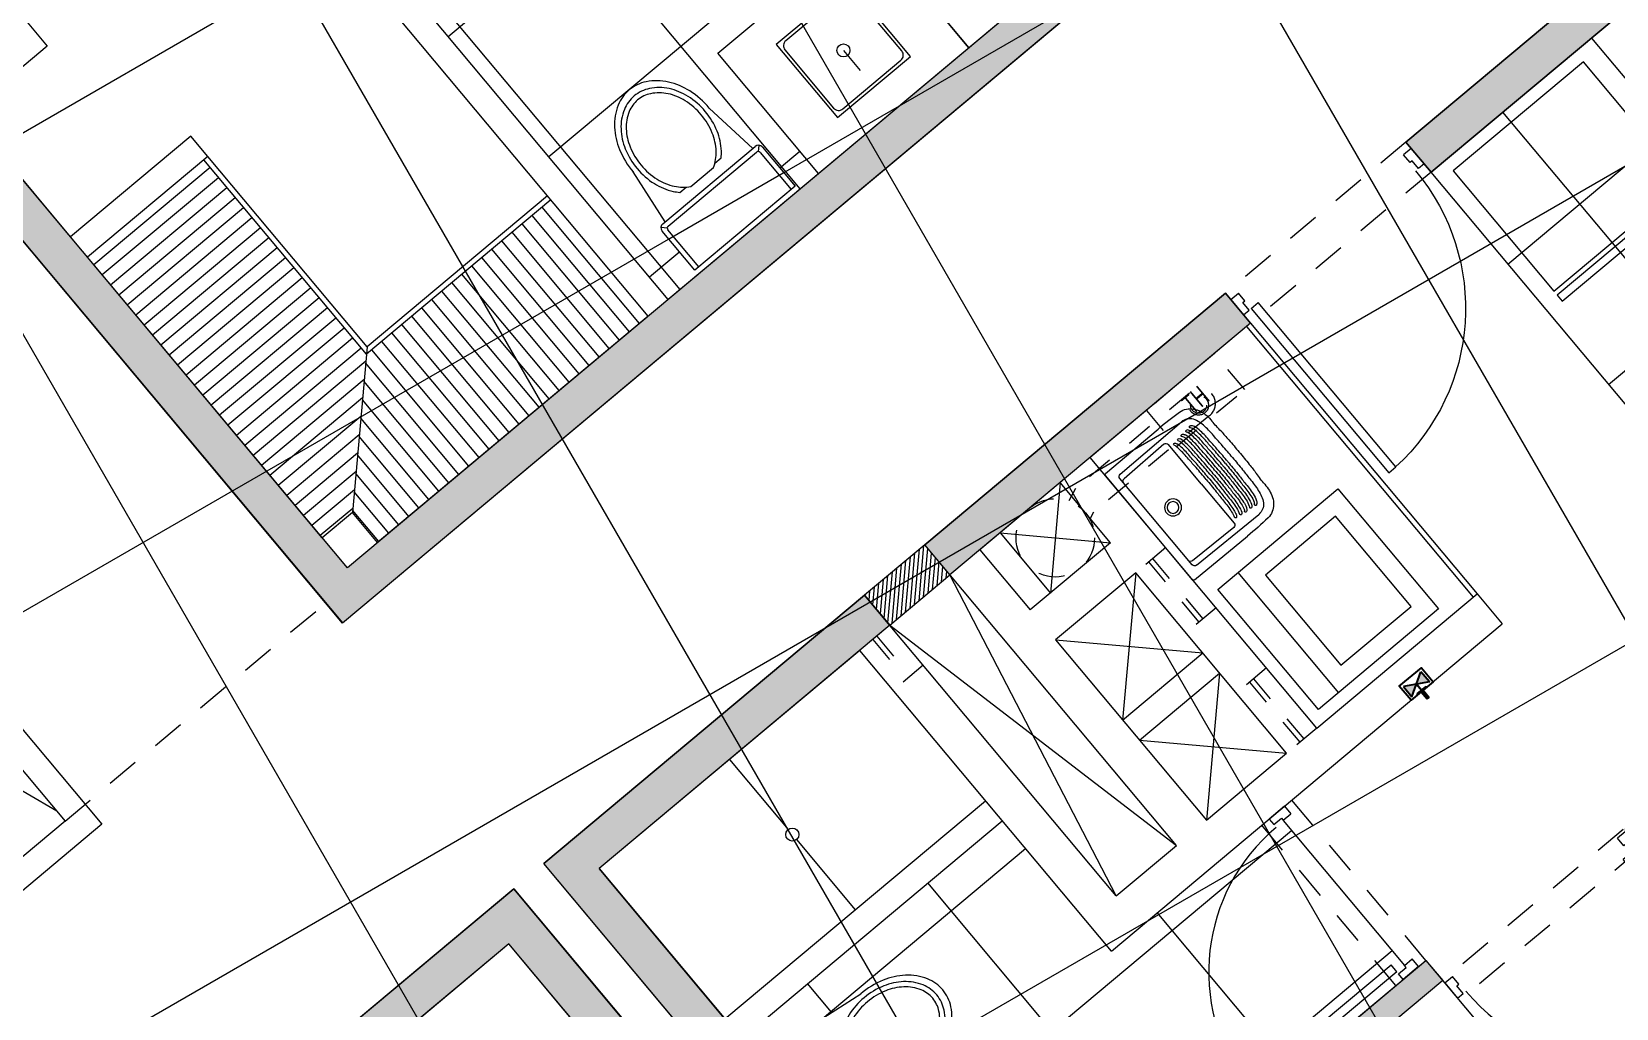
# Model space of a CAD drawing. Header units: inches. Extents: x 0 to 766, y -245 to 236.
# Drawn here: x 231.56 to 237.63, y 34.5 to 38.24 of the extents above; entities that cross this region are included whole.
import ezdxf
from ezdxf.enums import TextEntityAlignment as Align

# ---------------------------------------------------------------- set-up
doc = ezdxf.new("R2010")
doc.units = ezdxf.units.IN
doc.header["$MEASUREMENT"] = 0
doc.set_wipeout_variables(frame=1)
for name, pattern in [('CONTINUA', [0]), ('DASHED2', [0.375, 0.25, -0.125]), ('HIDDEN2', [0.1875, 0.125, -0.0625])]:
    doc.linetypes.add(name, pattern=pattern)
for name, color, linetype, lineweight in [('A-PLACAS', 251, 'Continuous', 9), ('CLOSET', 251, 'Continuous', 9), ('COC-LAV', 251, 'Continuous', 9), ('DLP_ETAPAS', 251, 'Continuous', 9), ('DLP_HATCH', 251, 'Continuous', 9), ('Gas', 251, 'G_Larga', 9), ('HATCH', 251, 'Continuous', 9), ('MOBILIARIO', 251, 'Continuous', 9), ('MURO', 251, 'Continuous', 9), ('MURO-BAJO', 251, 'Continuous', 9), ('MUROS', 251, 'Continuous', 9), ('PROYECCION', 251, 'DASHED2', 9), ('PROYECCIONES', 251, 'HIDDEN2', 9), ('PUERTAS', 251, 'Continuous', 9), ('SANITARIOS', 251, 'Continuous', 9), ('TEXTO-INDICACIONES', 251, 'Continuous', 9)]:
    doc.layers.add(name, color=color, linetype=linetype, lineweight=lineweight)
doc.styles.add('AREAS', font='ARIALN.TTF', dxfattribs={"width": 0.8})
doc.styles.get("Standard").update_dxf_attribs({"font": 'arial.ttf'})
doc.linetypes.add('G_Larga', pattern='A,2,-0.01,["G",Standard,S=0.1,R=0,X=0,Y=-0.05],-0.1', length=2.11)

# ---------------------------------------------------------------- blocks, each defined once
blk = doc.blocks.new('CAMA 2PLAZAS C_VELADOR')
at = {"layer": 'MOBILIARIO'}
for p, q in [((-1.8499, 0), (-0.3999, 0)), ((-1.8499, -0.06), (-1.8499, 0)), ((-0.3999, 0), (-0.3999, -0.06))]:
    blk.add_line(p, q, dxfattribs=at)
at = {"layer": 'MOBILIARIO', "linetype": 'Continuous'}
for p, q in [((-1.8499, -0.06), (-0.3999, -0.06)), ((-1.8499, -1.9), (-1.8499, -0.06)), ((-0.3999, -0.06), (-0.3999, -1.9)), ((-1.6633, -0.3958), (-1.6633, -0.1184)), ((-1.6327, -0.0878), (-1.2086, -0.0878)), ((-1.1779, -0.1184), (-1.1779, -0.3958)), ((-1.0719, -0.3958), (-1.0719, -0.1184)), ((-1.0413, -0.0878), (-0.6172, -0.0878)), ((-0.5866, -0.1184), (-0.5866, -0.4118)), ((-1.8499, -0.396), (-0.7546, -0.396)), ((-0.3999, -0.7507), (-0.7546, -0.396)), ((-0.7546, -0.396), (-0.7546, -0.7507)), ((-0.7546, -0.452), (-1.8499, -0.452)), ((-0.6172, -0.4424), (-0.7082, -0.4424)), ((-0.7546, -0.7507), (-0.3999, -0.7507)), ((-0.3999, -1.9), (-1.8499, -1.9))]:
    blk.add_line(p, q, dxfattribs=at)
at = {"layer": 'MOBILIARIO'}
for points in [[(-2.2499, -0.4), (-1.8499, -0.4), (-1.8499, 0), (-2.2499, 0)], [(-0.4, -0.4), (0, -0.4), (0, 0), (-0.4, 0)]]:
    blk.add_lwpolyline(points, close=True, dxfattribs=at)
for centre in [(-2.0499, -0.2), (-0.2, -0.2)]:
    blk.add_circle(centre, 0.1344, dxfattribs=at)
at = {"layer": 'MOBILIARIO', "linetype": 'Continuous'}
for centre, start, end in [((-1.6327, -0.1184), 90, 180), ((-1.2086, -0.1184), 0, 90), ((-1.0413, -0.1184), 90, 180), ((-0.6172, -0.1184), 0, 90), ((-0.6172, -0.4118), 270, 0)]:
    blk.add_arc(centre, 0.0306, start, end, dxfattribs=at)
blk = doc.blocks.new('BOWL-ITALGRIF_VARADERO')
blk.add_lwpolyline([(0.1825, 0.1825), (-0.1825, 0.1825), (-0.1825, -0.1825), (0.1825, -0.1825)], close=True)
blk.add_lwpolyline([(0.145, 0.17), (-0.145, 0.17, 0.414214), (-0.17, 0.145), (-0.17, -0.145, 0.414214), (-0.145, -0.17), (0.145, -0.17, 0.414214), (0.17, -0.145), (0.17, 0.145, 0.414214)], format="xyb", close=True)
blk.add_circle((0, 0), 0.025)
at = {"layer": 'PROYECCIONES', "color": 251, "ltscale": 0.1}
blk.add_line((0, 0), (0, -0.1825), dxfattribs=at)
blk = doc.blocks.new('SIFON JET_PLANTA')
blk.add_wipeout([(0, -0.25), (-0.195, -0.25), (-0.1995, -0.2495), (-0.2029, -0.2484), (-0.2029, -0.2484), (-0.2067, -0.2462), (-0.2067, -0.2462), (-0.209, -0.244), (-0.209, -0.244), (-0.2091, -0.2441), (-0.2108, -0.2423), (-0.2108, -0.2423), (-0.2108, -0.2423), (-0.2126, -0.2395), (-0.2126, -0.2395), (-0.2138, -0.2369), (-0.2138, -0.2369), (-0.2147, -0.2335), (-0.215, -0.23), (-0.215, -0.227), (-0.215, -0.2181), (-0.44, -0.19), (-0.4428, -0.19), (-0.4467, -0.1899), (-0.449, -0.1899), (-0.4518, -0.1898), (-0.455, -0.1897), (-0.4568, -0.1896), (-0.4592, -0.1894), (-0.4619, -0.1893), (-0.4639, -0.1891), (-0.4651, -0.189), (-0.4651, -0.189), (-0.4695, -0.1887), (-0.4735, -0.1883), (-0.4761, -0.188), (-0.4785, -0.1877), (-0.4812, -0.1874), (-0.4824, -0.1872), (-0.4862, -0.1867), (-0.4884, -0.1864), (-0.4916, -0.1859), (-0.4936, -0.1856), (-0.495, -0.1854), (-0.4974, -0.1849), (-0.4974, -0.1849), (-0.5022, -0.184), (-0.5066, -0.1832), (-0.5094, -0.1826), (-0.5118, -0.1821), (-0.5151, -0.1813), (-0.5177, -0.1807), (-0.5217, -0.1796), (-0.5238, -0.1791), (-0.5267, -0.1783), (-0.5267, -0.1783), (-0.5296, -0.1775), (-0.5321, -0.1768), (-0.5352, -0.1759), (-0.5385, -0.1749), (-0.5385, -0.1749), (-0.5412, -0.174), (-0.5428, -0.1735), (-0.5449, -0.1728), (-0.5465, -0.1722), (-0.5491, -0.1713), (-0.551, -0.1706), (-0.5543, -0.1693), (-0.5568, -0.1683), (-0.5598, -0.1671), (-0.5614, -0.1664), (-0.5644, -0.1652), (-0.5659, -0.1645), (-0.5675, -0.1637), (-0.5702, -0.1625), (-0.5738, -0.1608), (-0.5759, -0.1598), (-0.5781, -0.1587), (-0.5833, -0.1559), (-0.5871, -0.1538), (-0.5896, -0.1524), (-0.5918, -0.1511), (-0.5936, -0.15), (-0.595, -0.1492), (-0.5964, -0.1483), (-0.5987, -0.1469), (-0.6004, -0.1458), (-0.602, -0.1448), (-0.6039, -0.1435), (-0.6058, -0.1422), (-0.607, -0.1415), (-0.6086, -0.1403), (-0.612, -0.1379), (-0.6142, -0.1363), (-0.6153, -0.1355), (-0.6168, -0.1344), (-0.6179, -0.1335), (-0.6193, -0.1324), (-0.6204, -0.1315), (-0.6215, -0.1307), (-0.6223, -0.13), (-0.6235, -0.1291), (-0.6245, -0.1281), (-0.6245, -0.1281), (-0.6262, -0.1268), (-0.6276, -0.1255), (-0.6288, -0.1244), (-0.6305, -0.123), (-0.6318, -0.1217), (-0.6318, -0.1217), (-0.6335, -0.1201), (-0.6347, -0.119), (-0.6347, -0.119), (-0.6379, -0.1158), (-0.64, -0.1137), (-0.6458, -0.1074), (-0.6494, -0.1032), (-0.6554, -0.0958), (-0.6599, -0.0897), (-0.6623, -0.0862), (-0.6646, -0.0826), (-0.6679, -0.0774), (-0.6706, -0.0727), (-0.6722, -0.0699), (-0.6751, -0.0642), (-0.677, -0.0602), (-0.6779, -0.0581), (-0.6792, -0.0551), (-0.6803, -0.0522), (-0.6814, -0.0492), (-0.6827, -0.0457), (-0.6838, -0.0419), (-0.6855, -0.0361), (-0.6864, -0.0321), (-0.687, -0.0296), (-0.6876, -0.0264), (-0.6881, -0.0232), (-0.6891, -0.0164), (-0.6896, -0.0111), (-0.6899, -0.0065), (-0.69, 0), (-0.6899, 0.0044), (-0.6897, 0.0096), (-0.6893, 0.014), (-0.6887, 0.0194), (-0.6881, 0.0236), (-0.6881, 0.0236), (-0.6872, 0.0284), (-0.6867, 0.031), (-0.6855, 0.0361), (-0.6855, 0.0361), (-0.6838, 0.0421), (-0.6838, 0.0421), (-0.6819, 0.048), (-0.6804, 0.0521), (-0.6793, 0.0547), (-0.6779, 0.0582), (-0.6745, 0.0655), (-0.6745, 0.0655), (-0.6722, 0.0699), (-0.6705, 0.0728), (-0.669, 0.0755), (-0.6672, 0.0785), (-0.665, 0.082), (-0.6634, 0.0845), (-0.6611, 0.088), (-0.657, 0.0936), (-0.657, 0.0936), (-0.6534, 0.0984), (-0.6534, 0.0984), (-0.6503, 0.1023), (-0.6453, 0.108), (-0.6386, 0.1152), (-0.6326, 0.121), (-0.6299, 0.1235), (-0.6251, 0.1276), (-0.6206, 0.1314), (-0.6168, 0.1344), (-0.6106, 0.1389), (-0.6061, 0.142), (-0.6, 0.1461), (-0.5963, 0.1484), (-0.5908, 0.1517), (-0.5862, 0.1543), (-0.5794, 0.158), (-0.5693, 0.1629), (-0.5517, 0.1703), (-0.5465, 0.1722), (-0.5385, 0.1749), (-0.5346, 0.176), (-0.5265, 0.1784), (-0.5216, 0.1797), (-0.5148, 0.1813), (-0.5079, 0.1829), (-0.5016, 0.1842), (-0.4865, 0.1867), (-0.4763, 0.188), (-0.4726, 0.1884), (-0.4636, 0.1892), (-0.4549, 0.1897), (-0.449, 0.1899), (-0.44, 0.19), (-0.4322, 0.191), (-0.215, 0.2181), (-0.215, 0.2234), (-0.215, 0.2278), (-0.2149, 0.2323), (-0.2142, 0.2356), (-0.2129, 0.239), (-0.211, 0.2419), (-0.2091, 0.2441), (-0.2077, 0.2455), (-0.2055, 0.247), (-0.2007, 0.2492), (-0.195, 0.25), (-0.195, 0.25), (-0.1605, 0.25), (-0.0975, 0.25), (-0.0323, 0.25), (0, 0.25)])
for p, q in [((-0.2091, 0.2441), (-0.1921, 0.2271)), ((-0.195, 0.25), (0, 0.25)), ((0, 0.25), (0, -0.25)), ((-0.215, 0.2181), (-0.44, 0.19)), ((-0.215, -0.23), (-0.215, 0.23)), ((-0.195, -0.22), (-0.195, 0.22)), ((-0.185, 0.23), (0, 0.23)), ((-0.265, 0.0718), (-0.265, 0.1028)), ((-0.255, -0.0562), (-0.255, 0.0562)), ((-0.265, -0.1028), (-0.265, -0.0718)), ((-0.215, -0.2181), (-0.44, -0.19)), ((-0.2091, -0.2441), (-0.1921, -0.2271)), ((0, -0.23), (-0.185, -0.23)), ((0, -0.25), (-0.195, -0.25))]:
    blk.add_line(p, q)
for points in [[(-0.44, 0.19, 0.076393), (-0.5385, 0.1749, 0.086437), (-0.6168, 0.1344, 0.105872), (-0.6722, 0.0699, 0.125404), (-0.69, 0, 0.125404), (-0.6722, -0.0699, 0.105872), (-0.6168, -0.1344, 0.086437), (-0.5385, -0.1749, 0.076393), (-0.44, -0.19, 0.076393)], [(-0.265, 0.1028, 0.0362), (-0.2844, 0.1202, 0.08725), (-0.3535, 0.1565, 0.077598), (-0.44, 0.17, 0.077598), (-0.5265, 0.1565, 0.08725), (-0.5956, 0.1202, 0.105601), (-0.6443, 0.0627, 0.12364), (-0.66, 0, 0.12364), (-0.6443, -0.0627, 0.105601), (-0.5956, -0.1202, 0.08725), (-0.5265, -0.1565, 0.077598), (-0.44, -0.17, 0.077598)], [(-0.255, 0.0562, 0.100268), (-0.2967, 0.1044, 0.08725), (-0.3596, 0.1374, 0.077598), (-0.44, 0.15, 0.077598), (-0.5204, 0.1374, 0.08725), (-0.5833, 0.1044, 0.105601), (-0.6266, 0.0532, 0.12364), (-0.64, 0, 0.12364), (-0.6266, -0.0532, 0.105601), (-0.5833, -0.1044, 0.08725), (-0.5204, -0.1374, 0.077598), (-0.44, -0.15, 0.077598)], [(-0.44, -0.15, 0.077598), (-0.3596, -0.1374, 0.08725), (-0.2967, -0.1044, 0.100268), (-0.255, -0.0562, 0.12364)], [(-0.44, -0.17, 0.077598), (-0.3535, -0.1565, 0.08725), (-0.2844, -0.1202, 0.0362), (-0.265, -0.1028, 0.12364)]]:
    blk.add_lwpolyline(points, format="xyb")
for centre, radius, start, end in [((-0.195, 0.23), 0.02, 90, 180), ((-0.185, 0.22), 0.01, 90, 180), ((-0.195, -0.23), 0.02, 180, 270), ((-0.185, -0.22), 0.01, 180, 270)]:
    blk.add_arc(centre, radius, start, end)
blk = doc.blocks.new('LAV. AMAZONAS')
at = {"layer": 'COC-LAV'}
for p, q in [((0.26, 0), (-0.26, 0)), ((-0.265, -0.005), (-0.2669, -0.2686)), ((-0.2271, -0.0469), (-0.2308, -0.3547)), ((0.2151, -0.035), (-0.2151, -0.035)), ((-0.208, -0.2488), (-0.2042, -0.0468)), ((0.208, -0.2488), (0.2042, -0.0468)), ((0.2271, -0.0469), (0.2308, -0.3547)), ((0.265, -0.005), (0.2669, -0.2686)), ((0, -0.261), (-0.196, -0.261)), ((0, -0.261), (0.196, -0.261))]:
    blk.add_line(p, q, dxfattribs=at)
at = {"layer": 'COC-LAV', "color": 7}
for points in [[(-0.0001, -0.31, -0.004924), (-0.06, -0.3095, -0.005443), (-0.1041, -0.3081, -0.041272), (-0.157, -0.305, -0.066903), (-0.1829, -0.2992, -0.004021)], [(-0.0001, -0.286, -0.004924), (-0.06, -0.2855, -0.005443), (-0.1041, -0.2841, -0.041272), (-0.157, -0.281, -0.059773), (-0.1802, -0.2762, -0.37117)], [(-0.0001, -0.297, -0.004924), (-0.06, -0.2965, -0.005443), (-0.1041, -0.2951, -0.041272), (-0.157, -0.292, -0.045554), (-0.1778, -0.2875)], [(0.0001, -0.286, 0.004924), (0.06, -0.2855, 0.005443), (0.1041, -0.2841, 0.041272), (0.157, -0.281, 0.059773), (0.1802, -0.2762, 0.37117)], [(0.0001, -0.297, 0.004924), (0.06, -0.2965, 0.005443), (0.1041, -0.2951, 0.041272), (0.157, -0.292, 0.045554), (0.1778, -0.2875)], [(0.0001, -0.31, 0.004924), (0.06, -0.3095, 0.005443), (0.1041, -0.3081, 0.041272), (0.157, -0.305, 0.066903), (0.1829, -0.2992, 0.004021)], [(-0.0001, -0.369, -0.004924), (-0.06, -0.3685, -0.005443), (-0.1041, -0.3671, -0.041272), (-0.157, -0.364, -0.068174), (-0.1834, -0.358, -0.157546), (-0.1925, -0.3517, -0.375783)], [(-0.0001, -0.358, -0.004924), (-0.06, -0.3575, -0.005443), (-0.1041, -0.3561, -0.041272), (-0.157, -0.353, -0.068174), (-0.1834, -0.347, -0.012686), (-0.1882, -0.3447)], [(-0.0001, -0.334, -0.004924), (-0.06, -0.3335, -0.005443), (-0.1041, -0.3321, -0.041272), (-0.157, -0.329, -0.078711), (-0.1799, -0.3243, -0.062731), (-0.1859, -0.3211, -0.37117)], [(-0.0001, -0.345, -0.004924), (-0.06, -0.3445, -0.005443), (-0.1041, -0.3431, -0.041272), (-0.157, -0.34, -0.078711), (-0.1799, -0.3353, -0.054156), (-0.1851, -0.3326, -0.37117)], [(-0.0001, -0.321, -0.004924), (-0.06, -0.3205, -0.005443), (-0.1041, -0.3191, -0.041272), (-0.157, -0.316, -0.068069), (-0.1833, -0.3101, -0.158546)], [(0.0001, -0.321, 0.004924), (0.06, -0.3205, 0.005443), (0.1041, -0.3191, 0.041272), (0.157, -0.316, 0.068069), (0.1833, -0.3101, 0.158546)], [(0.0001, -0.334, 0.004924), (0.06, -0.3335, 0.005443), (0.1041, -0.3321, 0.041272), (0.157, -0.329, 0.078711), (0.1799, -0.3243, 0.062731), (0.1859, -0.3211, 0.37117)], [(0.0001, -0.345, 0.004924), (0.06, -0.3445, 0.005443), (0.1041, -0.3431, 0.041272), (0.157, -0.34, 0.078711), (0.1799, -0.3353, 0.054156), (0.1851, -0.3326, 0.37117)], [(0.0001, -0.358, 0.004924), (0.06, -0.3575, 0.005443), (0.1041, -0.3561, 0.041272), (0.157, -0.353, 0.068174), (0.1834, -0.347, 0.012686), (0.1882, -0.3447)], [(0.0001, -0.369, 0.004924), (0.06, -0.3685, 0.005443), (0.1041, -0.3671, 0.041272), (0.157, -0.364, 0.068174), (0.1834, -0.358, 0.157546), (0.1925, -0.3517, 0.375783)], [(-0.0001, -0.393, -0.004924), (-0.06, -0.3925, -0.005443), (-0.1041, -0.3911, -0.041272), (-0.157, -0.388, -0.064512), (-0.1851, -0.3816, -0.157603), (-0.1966, -0.3724)], [(-0.0001, -0.382, -0.004924), (-0.06, -0.3815, -0.005443), (-0.1041, -0.3801, -0.041272), (-0.157, -0.377, -0.068174), (-0.1834, -0.371, -0.088848), (-0.1902, -0.3667, -0.37117)], [(0.0001, -0.382, 0.004924), (0.06, -0.3815, 0.005443), (0.1041, -0.3801, 0.041272), (0.157, -0.377, 0.068174), (0.1834, -0.371, 0.088848), (0.1902, -0.3667, 0.37117)], [(0.0001, -0.393, 0.004924), (0.06, -0.3925, 0.005443), (0.1041, -0.3911, 0.041272), (0.157, -0.388, 0.064512), (0.1851, -0.3816, 0.157603), (0.1966, -0.3724)]]:
    blk.add_lwpolyline(points, format="xyb", dxfattribs=at)
at = {"layer": 'COC-LAV'}
for points in [[(0, -0.417, -0.004925), (-0.0604, -0.4165, -0.00535), (-0.1043, -0.4151, -0.04023), (-0.1597, -0.4119, -0.10491), (-0.2087, -0.3967, -0.253945), (-0.2308, -0.3547, -0.253945)], [(0, -0.417, 0.004925), (0.0604, -0.4165, 0.00535), (0.1043, -0.4151, 0.04023), (0.1597, -0.4119, 0.10491), (0.2087, -0.3967, 0.253945), (0.2308, -0.3547, 0.253945)], [(-0.0611, -0.4495, 0.004927), (0, -0.45, 0.004927), (0.0611, -0.4495, 0.004927)]]:
    blk.add_lwpolyline(points, format="xyb", dxfattribs=at)
for radius in [0.0325, 0.0225]:
    blk.add_circle((0, -0.12), radius, dxfattribs=at)
for centre, radius, start, end in [((-0.26, -0.005), 0.005, 90, 179.5983), ((0.26, -0.005), 0.005, 0.4017, 90), ((-0.2151, -0.047), 0.012, 90, 179.31987), ((-0.1922, -0.047), 0.012, 90, 178.92487), ((0.1922, -0.047), 0.012, 1.07513, 90), ((0.2151, -0.047), 0.012, 0.68013, 90), ((1.0777, -0.2806), 1.3446, 179.48777, 183.97336), ((-0.196, -0.249), 0.012, 178.92487, 270), ((0.196, -0.249), 0.012, 270, 1.07513), ((-1.0777, -0.2806), 1.3446, 356.02664, 0.51223), ((-0.2016, -0.3694), 0.0623, 183.97336, 209.88729), ((-0.1812, -0.3586), 0.0853, 209.37985, 246.45279), ((0.1812, -0.3586), 0.0853, 293.54721, 330.62015), ((0.2016, -0.3694), 0.0623, 330.11271, 356.02664), ((-0.165, -0.3061), 0.14, 248.94145, 273.2067), ((-0.1653, -1.2669), 0.821, 85.83353, 89.43183), ((-0.0188, 1.6329), 2.0828, 267.61129, 268.83808), ((0.0188, 1.6329), 2.0828, 271.16192, 272.38871), ((0.1653, -1.2669), 0.821, 90.56817, 94.16647), ((0.165, -0.3061), 0.14, 266.7933, 291.05855)]:
    blk.add_arc(centre, radius, start, end, dxfattribs=at)
at = {"layer": 'COC-LAV', "color": 7}
for centre, radius, start, end in [((-0.1848, -0.3029), 0.00409, 62.49072, 198.72203), ((-0.1812, -0.2801), 0.00402, 67.2152, 203.94922), ((-0.1728, -0.2741), 0.0143, 212.14535, 249.2708), ((0.1728, -0.2741), 0.0143, 290.7292, 327.85465), ((0.1812, -0.2801), 0.00402, 336.05078, 112.7848), ((0.1848, -0.3029), 0.00409, 341.27797, 117.50928), ((-0.1898, -0.3485), 0.00418, 67.18441, 229.44378), ((-0.1843, -0.3232), 0.00817, 170.88837, 211.77597), ((-0.189, -0.3225), 0.00344, 23.66237, 170.88837), ((-0.1807, -0.321), 0.0124, 211.77597, 249.26327), ((-0.1792, -0.3009), 0.01, 198.72203, 245.46816), ((0.1792, -0.3009), 0.01, 294.53184, 341.27797), ((0.1807, -0.321), 0.0124, 290.73673, 328.22403), ((0.189, -0.3225), 0.00344, 9.11163, 156.33763), ((0.1898, -0.3485), 0.00418, 310.55622, 112.81559), ((0.1843, -0.3232), 0.00817, 328.22403, 9.11163), ((-0.1935, -0.3694), 0.00427, 39.87924, 224.31503), ((0.1935, -0.3694), 0.00427, 315.68497, 140.12076)]:
    blk.add_arc(centre, radius, start, end, dxfattribs=at)
blk = doc.blocks.new('LAV_SEC')
at = {"layer": 'COC-LAV', "color": 7}
blk.add_line((0, -0.1), (-0.6, -0.1), dxfattribs=at)
at = {"layer": 'COC-LAV'}
blk.add_lwpolyline([(0, -0.6), (-0.6, -0.6), (-0.6, 0), (0, 0)], close=True, dxfattribs=at)
at = {"layer": 'COC-LAV', "color": 7}
blk.add_lwpolyline([(-0.075, -0.175), (-0.525, -0.175), (-0.525, -0.525), (-0.075, -0.525)], close=True, dxfattribs=at)
blk = doc.blocks.new('REFRI')
at = {"layer": 'COC-LAV'}
for points in [[(-0.325, 0), (-0.325, -0.6), (0.325, -0.6), (0.325, 0)], [(-0.325, -0.62), (-0.325, -0.65), (0.325, -0.65), (0.325, -0.62)]]:
    blk.add_lwpolyline(points, close=True, dxfattribs=at)
blk = doc.blocks.new('P-90 MARCO 3.5x1.5')
at = {"layer": 'PUERTAS'}
for p, q in [((0.038, 0.0762), (0.038, 0.8962)), ((0.038, 0.8962), (0.073, 0.8962)), ((0.073, 0.8962), (0.073, 0.0762)), ((0.038, 0.0762), (0.073, 0.0762))]:
    blk.add_line(p, q, dxfattribs=at)
at = {"layer": 'PUERTAS', "linetype": 'Continuous'}
for p, q in [((0, 0), (0, 0.0762)), ((0, 0.0762), (0.028, 0.0762)), ((0.028, 0.0762), (0.028, 0.0382)), ((0.9, 0.0762), (0.872, 0.0762)), ((0.872, 0.0762), (0.872, 0.0382)), ((0.9, 0), (0.9, 0.0762)), ((0.028, 0.0382), (0.038, 0.0382)), ((0.038, 0.0382), (0.038, 0)), ((0.862, 0.0382), (0.862, 0)), ((0.872, 0.0382), (0.862, 0.0382)), ((0, 0), (0.038, 0)), ((0.9, 0), (0.862, 0))]:
    blk.add_line(p, q, dxfattribs=at)
at = {"layer": 'PUERTAS', "color": 7, "linetype": 'Continuous'}
blk.add_arc((0.038, 0.0762), 0.82, 0, 87.55371, dxfattribs=at)
blk = doc.blocks.new('P-80 MARCO 3.5x1.5')
at = {"layer": 'PUERTAS'}
for p, q in [((0.038, 0.0762), (0.038, 0.7962)), ((0.038, 0.7962), (0.073, 0.7962)), ((0.073, 0.7962), (0.073, 0.0762)), ((0.038, 0.0762), (0.073, 0.0762))]:
    blk.add_line(p, q, dxfattribs=at)
at = {"layer": 'PUERTAS', "linetype": 'Continuous'}
for p, q in [((0, 0), (0, 0.0762)), ((0, 0.0762), (0.028, 0.0762)), ((0.028, 0.0762), (0.028, 0.0382)), ((0.8, 0.0762), (0.772, 0.0762)), ((0.772, 0.0762), (0.772, 0.0382)), ((0.8, 0), (0.8, 0.0762)), ((0, 0), (0.038, 0)), ((0.028, 0.0382), (0.038, 0.0382)), ((0.038, 0.0382), (0.038, 0)), ((0.762, 0.0382), (0.762, 0)), ((0.772, 0.0382), (0.762, 0.0382)), ((0.8, 0), (0.762, 0))]:
    blk.add_line(p, q, dxfattribs=at)
at = {"layer": 'PUERTAS', "color": 7, "linetype": 'Continuous'}
blk.add_arc((0.0365, 0.0755), 0.7216, 0.05198, 87.09685, dxfattribs=at)
blk = doc.blocks.new('TERMA_SOLE-10L')
at = {"layer": 'COC-LAV', "color": 2, "linetype": 'HIDDEN2', "ltscale": 0.3}
blk.add_lwpolyline([(-0.17, 0), (-0.17, -0.18), (0.17, -0.18), (0.17, 0)], close=True, dxfattribs=at)
at = {"layer": 'TEXTO-INDICACIONES', "style": 'AREAS', "width": 0.8}
blk.add_text('TH', height=0.07528, dxfattribs=at).set_placement((0, -0.09, 0), align=Align.MIDDLE_CENTER)
blk = doc.blocks.new('A$C63D03590')
at = {"layer": 'Gas', "linetype": 'Continuous', "lineweight": 0, "true_color": 0xa87e00}
for points in [[(0.007, -0.059), (0.007, 0), (-0.008, 0), (-0.008, -0.059)], [(0.073, -0.073), (0.073, -0.157), (-0.073, -0.073), (-0.073, -0.157)], [(0.037, -0.059), (-0.038, -0.059), (-0.038, -0.066), (0.037, -0.066)]]:
    blk.add_hatch(color=44, dxfattribs=at).paths.add_polyline_path(points)
at = {"color": 44, "true_color": 0xa87e00}
for p, q in [((0.007, 0), (-0.008, 0)), ((-0.008, -0.059), (-0.008, 0)), ((0.007, -0.059), (0.007, 0)), ((-0.073, -0.073), (-0.073, -0.157)), ((0.073, -0.073), (-0.073, -0.157)), ((-0.073, -0.073), (0.073, -0.157)), ((-0.038, -0.059), (0.037, -0.059)), ((-0.038, -0.066), (-0.038, -0.059)), ((-0.038, -0.066), (0.037, -0.066)), ((0, -0.115), (0, -0.066)), ((0.037, -0.066), (0.037, -0.059)), ((0.073, -0.157), (0.073, -0.073))]:
    blk.add_line(p, q, dxfattribs=at)
at = {"color": 44, "linetype": 'CONTINUA', "lineweight": 30, "ltscale": 10, "true_color": 0xa87e00}
blk.add_line((0, -0.115), (0, -0.066), dxfattribs=at)
at = {"color": 44, "linetype": 'CONTINUA', "lineweight": 20, "ltscale": 10, "true_color": 0xa87e00}
for points in [[(-0.038, -0.059), (-0.038, -0.066), (0.037, -0.066), (0.037, -0.059), (0.007, -0.059), (0.007, 0), (-0.008, 0), (-0.008, -0.059), (-0.038, -0.059)], [(-0.073, -0.073), (0.073, -0.157), (0.073, -0.073), (-0.073, -0.157), (-0.073, -0.073)]]:
    blk.add_lwpolyline(points, dxfattribs=at)
at = {"color": 44, "linetype": 'CONTINUA', "lineweight": 20, "true_color": 0xa87e00}
blk.add_lwpolyline([(0.037, -0.059), (-0.038, -0.059), (-0.038, -0.066), (0.037, -0.066)], close=True, dxfattribs=at)
blk = doc.blocks.new('ESTRUCTURAS_PISO-1')
at = {"layer": 'HATCH'}
h = blk.add_hatch(color=256, dxfattribs=at)
h.dxf.hatch_style = 1
h.paths.add_polyline_path([(0.15, 19.45), (0.15, 14.6), (0, 14.6), (0, 19.45)])
h.paths.add_polyline_path([(0.15, 25.95), (-5.75, 25.95), (-5.75, 24.9), (-5.6, 24.9), (-5.6, 25.8), (0, 25.8), (0, 20.55), (-1.4, 20.55), (-1.4, 20.45), (0, 20.45), (0, 19.5), (1.8, 19.5), (1.8, 20.15), (1.7, 20.15), (1.7, 19.65), (0.15, 19.65)])
h.paths.add_polyline_path([(-2.4, 21.4), (-2.3, 21.4), (-2.3, 23.1), (-5.75, 23.1), (-5.75, 21.8), (-5.65, 21.8), (-5.65, 23), (-2.4, 23)], flags=17)
h.paths.add_polyline_path([(-5.75, 20.45), (-2.3, 20.45), (-2.3, 20.6), (-5.75, 20.6)], flags=17)
h.paths.add_polyline_path([(-6.25, 17.5), (-6.25, 17.75), (-5, 17.75), (-5, 17.5)])
h.paths.add_polyline_path([(1.15, 15.1), (1.05, 15.1), (1.05, 13.1), (0.15, 13.1), (0.15, 13.7), (0, 13.7), (0, 13.025), (0, 12.35), (0.15, 12.35), (0.15, 12.95), (1.05, 12.95), (1.05, 10.95), (1.15, 10.95), (1.15, 12.95), (6.4, 12.95), (6.4, 12.6), (6.55, 12.6), (6.55, 13.025), (6.55, 13.45), (6.4, 13.45), (6.4, 13.1), (1.15, 13.1)])
h.paths.add_polyline_path([(0.15, 6.5), (0.15, 11.45), (0, 11.45), (0, 6.6), (-1.45, 6.6), (-1.45, 7.05), (-4.1, 7.05), (-4.1, 6.9), (-1.6, 6.9), (-1.6, 6.45), (0, 6.45), (0, 1.15), (-0.9, 1.15), (-0.9, 1), (0, 1), (0, 0), (4.6, 0), (4.6, 0.15), (0.15, 0.15), (0.15, 6.35), (1.8, 6.35), (1.8, 6.5)])
h.paths.add_polyline_path([(2.7, 5.55), (6.15, 5.55), (6.15, 5.65), (2.7, 5.65)])
h.paths.add_polyline_path([(2.7, 6.45), (2.8, 6.45), (2.8, 8.15), (6.05, 8.15), (6.05, 6.85), (6.15, 6.85), (6.15, 8.25), (2.7, 8.25)])
h.paths.add_polyline_path([(2.8, 3.05), (6.05, 3.05), (6.05, 4.35), (6.15, 4.35), (6.15, 2.9), (2.7, 2.9), (2.7, 4.75), (2.8, 4.75)])
h.paths.add_polyline_path([(-8.4, 9.4), (-8.4, 9.3), (-6.65, 9.3), (-6.65, 8.4), (-7.25, 8.4), (-7.25, 8.25), (-6.5, 8.25), (-6.5, 15.55), (-4, 15.55), (-4, 8.25), (-1.9, 8.25), (-1.9, 8.4), (-3.85, 8.4), (-3.85, 12.1), (-1.2, 12.1), (-1.2, 12.25), (-3.85, 12.25), (-3.85, 13.85), (-1.2, 13.85), (-1.2, 14), (-3.85, 14), (-3.85, 15.7), (-6.65, 15.7), (-6.65, 9.4)])
h.paths.add_polyline_path([(-10.9, 0.4), (-10.75, 0.4), (-10.75, 3.5), (-10.6, 3.5), (-10.6, 0.2), (-10.9, 0.2)])
h.paths.add_polyline_path([(-6.15, 5.25), (-6.3, 5.25), (-6.3, 6.9), (-11.1, 6.9), (-11.1, 7.05), (-4.75, 7.05), (-4.75, 6.9), (-6.15, 6.9)])
h.paths.add_polyline_path([(-12, 6.9), (-12.6, 6.9), (-12.6, 6), (-10.6, 6), (-10.6, 5.9), (-12.6, 5.9), (-12.6, 0.4), (-12.45, 0.4), (-12.45, 0.2), (-12.6, 0.2), (-12.75, 0.2), (-12.75, 6.9), (-14.95, 6.9), (-14.95, 7.05), (-12.6, 7.05), (-12, 7.05)])
h.paths.add_polyline_path([(-6.2, 4.25), (-7.8, 4.25), (-7.8, 0.8), (-6.6, 0.8), (-6.6, 0.7), (-7.9, 0.7), (-7.9, 4.35), (-6.2, 4.35)])
h.paths.add_polyline_path([(-5.3, 4.35), (-5.3, 0.7), (-5.4, 0.7), (-5.4, 4.35)])
h.paths.add_polyline_path([(-2.8, 4.25), (-4.5, 4.25), (-4.5, 4.35), (-2.7, 4.35), (-2.7, 0.7), (-4.1, 0.7), (-4.1, 0.8), (-2.8, 0.8)])
h.paths.add_polyline_path([(-8.1, 14.9), (-8.4, 14.9), (-8.4, 11.8), (-8.25, 11.8), (-8.25, 14.7), (-8.1, 14.7)])
h.paths.add_polyline_path([(-16.3, 11.05), (-14.6, 11.05), (-14.6, 10.95), (-16.4, 10.95), (-16.4, 14.4), (-15, 14.4), (-15, 14.3), (-16.3, 14.3)])
h.paths.add_polyline_path([(-12.8, 10.05), (-12.8, 8.4), (-8.15, 8.4), (-8.15, 8.25), (-14.35, 8.25), (-14.35, 8.4), (-12.95, 8.4), (-12.95, 10.05)])
h.paths.add_polyline_path([(-13.7, 10.95), (-13.7, 14.4), (-13.8, 14.4), (-13.8, 10.95)])
h.paths.add_polyline_path([(-19.1, 8.4), (-19.1, 13.15), (-18.2, 13.15), (-18.2, 13.3), (-19.25, 13.3), (-19.25, 8.25), (-15, 8.25), (-15, 8.4)])
h.paths.add_polyline_path([(-11.2, 11.05), (-11.2, 14.3), (-12.45, 14.3), (-12.45, 14.4), (-11.1, 14.4), (-11.1, 10.95), (-12.9, 10.95), (-12.9, 11.05)])
h.paths.add_polyline_path([(-19.1, 0.85), (-17.8, 0.85), (-17.8, 0.7), (-19.25, 0.7), (-19.25, 7.05), (-17.65, 7.05), (-17.65, 6.9), (-19.1, 6.9), (-19.1, 4.6), (-16.9, 4.6), (-16.9, 4.5), (-19.1, 4.5)])
h.paths.add_polyline_path([(-16, 0.7), (-15.85, 0.7), (-15.85, 4.5), (-16, 4.5)])
h.paths.add_polyline_path([(-23.7117, 4.695), (-26.8328, 2.5272), (-26.7757, 2.4451), (-23.6547, 4.6128)])
h.paths.add_polyline_path([(-26.5244, 11.8122), (-27.6653, 13.4548), (-27.5421, 13.5404), (-26.4012, 11.8978), (-25.7851, 12.3256), (-25.3573, 11.7096), (-25.4805, 11.6241), (-25.8228, 12.1169), (-26.562, 11.6034), (-25.4211, 9.9608), (-25.5032, 9.9037), (-26.6441, 11.5464), (-30.8739, 8.6085), (-30.6743, 8.321), (-30.7975, 8.2355), (-31.2824, 8.9336), (-31.1592, 9.0192), (-30.9595, 8.7317)])
h.paths.add_polyline_path([(-22.35, 2.3), (-22.95, 2.3), (-22.95, 2.3712), (-23.7733, 3.5565), (-23.1983, 3.9558), (-23.1413, 3.8737), (-23.6341, 3.5314), (-22.8483, 2.4), (-22.25, 2.4), (-22.25, 0.2), (-22.95, 0.2), (-22.95, 0.3), (-22.35, 0.3)])
h.paths.add_polyline_path([(-25.968, 1.5451), (-26.0912, 1.4595), (-25.2164, 0.2), (-24.15, 0.2), (-24.15, 0.35), (-25.1379, 0.35)])
h.paths.add_polyline_path([(-24.2502, 5.295), (-25.22, 6.6912), (-28.1768, 4.6376), (-27.4352, 3.5699), (-27.5173, 3.5128), (-28.316, 4.6627), (-25.1949, 6.8304), (-24.1681, 5.352)])
h.paths.add_polyline_path([(-19.4, 0.7), (-20.45, 0.7), (-20.45, 0.85), (-19.55, 0.85), (-19.55, 6.9), (-20.8, 6.9), (-20.8, 7.05), (-19.4, 7.05)])
h.paths.add_polyline_path([(-24.9671, 10.8849), (-23.1416, 8.2566), (-24.4558, 7.3438), (-24.3987, 7.2617), (-23.2488, 8.0604), (-22.4428, 6.9), (-21.2, 6.9), (-21.2, 7.05), (-22.3644, 7.05), (-23.0971, 8.1049), (-22.9328, 8.219), (-24.8439, 10.9704)])
h.paths.add_polyline_path([(-29.6365, 12.0857), (-29.5509, 11.9625), (-32.0149, 10.2512), (-31.9293, 10.128), (-32.1346, 9.9854), (-32.3058, 10.2318)])
h.paths.add_polyline_path([(-36.7796, 20.0913), (-32.9194, 22.7724), (-33.0049, 22.8956), (-36.9884, 20.1289), (-36.3894, 19.2665), (-36.2662, 19.3521)])
h.paths.add_polyline_path([(-33.4575, 18.9895), (-32.4877, 17.5933), (-32.4056, 17.6503), (-33.4324, 19.1287), (-36.4303, 17.0465), (-35.6316, 15.8967), (-35.5495, 15.9537), (-36.2911, 17.0214)])
h.paths.add_polyline_path([(-31.9492, 16.9933), (-34.9471, 14.9111), (-34.89, 14.8289), (-31.8922, 16.9111)])
h.paths.add_polyline_path([(-33.4103, 12.8737), (-34.1233, 13.9004), (-34.2055, 13.8434), (-33.4354, 12.7346), (-30.4375, 14.8167), (-31.4358, 16.2541), (-31.518, 16.197), (-30.5767, 14.8418)])
h.paths.add_polyline_path([(-26.3945, 13.7287), (-26.5177, 13.6432), (-29.2559, 17.5855), (-29.1327, 17.6711)])
h.paths.add_polyline_path([(6.4, 14.95), (3.55, 14.95), (3.55, 15.1), (6.65, 15.1), (6.65, 14.8), (6.4, 14.8)])
h.paths.add_polyline_path([(2.7, 20.4), (6.15, 20.4), (6.15, 20.5), (2.7, 20.5)])
h.paths.add_polyline_path([(6.15, 17.8), (6.15, 19.2), (6.05, 19.2), (6.05, 17.9), (2.8, 17.9), (2.8, 19.6), (2.7, 19.6), (2.7, 17.8)])
h.paths.add_polyline_path([(5.05, 25.95), (0.2, 25.95), (0.2, 25.8), (4.9, 25.8), (4.9, 24.9), (5.05, 24.9)])
h.paths.add_polyline_path([(2.7, 23.1), (2.7, 21.3), (2.8, 21.3), (2.8, 23), (6.05, 23), (6.05, 21.7), (6.15, 21.7), (6.15, 23.1)])
h.paths.add_polyline_path([(-23.7523, 12.6418), (-22.0124, 10.1367), (-22.5463, 9.7659), (-22.6318, 9.8892), (-22.2212, 10.1744), (-23.8755, 12.5562), (-24.2862, 12.271), (-25.7123, 14.3243), (-25.5891, 14.4099), (-24.2485, 12.4797), (-23.2219, 13.1928), (-24.5054, 15.0408), (-24.9161, 14.7556), (-24.9731, 14.8377), (-24.4393, 15.2085), (-23.0987, 13.2784), (-18.7867, 16.2733), (-18.8723, 16.3965), (-18.708, 16.5106), (-18.5369, 16.2642)])
h.paths.add_polyline_path([(-20.0417, 18.0802), (-19.9562, 17.957), (-19.7919, 18.0711), (-19.963, 18.3175), (-22.4681, 16.5776), (-22.3825, 16.4544)])
h.paths.add_polyline_path([(-29.1612, 17.7122), (-30.6396, 16.6853), (-30.7252, 16.8085), (-29.37, 17.7498), (-32.9639, 22.9242), (-27.5431, 26.6892), (-26.8015, 25.6215), (-26.9247, 25.5359), (-27.5807, 26.4804), (-32.7551, 22.8865), (-29.8457, 18.6978), (-28.4906, 19.639), (-28.4335, 19.5569), (-29.7887, 18.6156)])
h.paths.add_polyline_path([(-27.4947, 19.7828), (-27.4376, 19.7007), (-24.5219, 21.7258), (-24.579, 21.808)])
h.paths.add_polyline_path([(-27.8689, 20.4969), (-27.951, 20.4399), (-28.9779, 21.9183), (-25.7747, 24.1431), (-25.7176, 24.0609), (-26.0051, 23.8613), (-25.2635, 22.7936), (-25.3456, 22.7365), (-26.0872, 23.8042), (-28.8387, 21.8932)])
h.paths.add_polyline_path([(-26.9812, 19.0436), (-26.0115, 17.6474), (-23.0958, 19.6725), (-23.8374, 20.7402), (-23.9195, 20.6832), (-23.2349, 19.6976), (-25.9864, 17.7866), (-26.8991, 19.1007)])
h.paths.add_polyline_path([(6.4, 11.25), (6.4, 11.1), (3.55, 11.1), (3.55, 10.95), (6.65, 10.95), (6.65, 11.25)])
edge = h.paths.add_edge_path()
edge.add_line((-29.9383, 6.8232), (-27.4744, 8.5346))
edge.add_line((-27.4744, 8.5346), (-27.5599, 8.6578))
edge.add_line((-27.5599, 8.6578), (-29.8186, 7.089))
edge.add_line((-29.8186, 7.089), (-29.9041, 7.2122))
edge.add_line((-29.9041, 7.2122), (-30.1095, 7.0696))
edge.add_line((-30.1095, 7.0696), (-29.9383, 6.8232))
edge = h.paths.add_edge_path(flags=17)
edge.add_line((-6.65, 15.7), (-6.25, 15.7))
h.paths.add_polyline_path([(-1.45, 15.4), (-1.45, 16.25), (-1.2, 16.25), (-1.2, 15.4)])
h.paths.add_polyline_path([(-2.6, 17.5), (-2.6, 17.75), (-1.5, 17.75), (-1.5, 17.5)])
h.paths.add_polyline_path([(-17.35, 7.05), (-15.85, 7.05), (-15.85, 6.9), (-17.35, 6.9)])
at = {"layer": 'A-PLACAS', "elevation": 0}
for points in [[(-19.1, 8.4), (-19.1, 13.15), (-18.2, 13.15), (-18.2, 13.3), (-19.25, 13.3), (-19.25, 8.25), (-15, 8.25), (-15, 8.4)], [(-19.4, 0.7), (-20.45, 0.7), (-20.45, 0.85), (-19.55, 0.85), (-19.55, 6.9), (-20.8, 6.9), (-20.8, 7.05), (-19.4, 7.05)], [(-17.35, 7.05), (-15.85, 7.05), (-15.85, 6.9), (-17.35, 6.9)], [(-12, 6.9), (-12.6, 6.9), (-12.6, 6), (-10.6, 6), (-10.6, 5.9), (-12.6, 5.9), (-12.6, 0.4), (-12.45, 0.4), (-12.45, 0.2), (-12.6, 0.2), (-12.75, 0.2), (-12.75, 6.9), (-14.95, 6.9), (-14.95, 7.05), (-12.6, 7.05), (-12.6, 7.05), (-12, 7.05)]]:
    blk.add_lwpolyline(points, close=True, dxfattribs=at)
at = {"layer": 'A-PLACAS'}
blk.add_lwpolyline([(-19.1, 0.85), (-17.8, 0.85), (-17.8, 0.7), (-19.25, 0.7), (-19.25, 7.05), (-17.65, 7.05), (-17.65, 6.9), (-19.1, 6.9), (-19.1, 4.6), (-16.9, 4.6), (-16.9, 4.5), (-19.1, 4.5)], close=True, dxfattribs=at)
blk = doc.blocks.new('TORRE-A_PLAN-GEN')
at = {"layer": 'HATCH'}
h = blk.add_hatch(dxfattribs=at)
h.set_pattern_fill('_USER', color=256, scale=0.6, angle=55.21776, double=1, pattern_type=0)
h.set_pattern_definition([(55.218, (23.4126, 10.57123), (-0.4928, 0.34228), []), (145.218, (23.4126, 10.57123), (-0.34228, -0.4928), [])])
h.paths.add_polyline_path([(24.8088, 9.6015), (25.693, 10.8745), (24.8142, 11.4849), (24.3864, 10.8689), (23.8936, 11.2112), (23.4372, 10.5541)])
h = blk.add_hatch(dxfattribs=at)
h.set_pattern_fill('_USER', color=256, scale=0.6, angle=145.21776, double=1, pattern_type=0)
h.set_pattern_definition([(145.218, (21.60625, 10.5474), (-0.34228, -0.4928), []), (235.218, (21.60625, 10.5474), (0.4928, -0.34228), [])])
h.paths.add_polyline_path([(19.4775, 10.1996), (20.7506, 9.3154), (21.1784, 9.9314), (20.6856, 10.2737), (21.1135, 10.8897), (20.3743, 11.4031), (20.3234, 11.4384), (20.3075, 11.4154), (20.2762, 11.4371), (20.2705, 11.4289), (19.886, 10.8753), (19.8803, 10.8671), (19.9116, 10.8454), (19.8956, 10.8224), (19.9054, 10.8156)])
h.paths.add_polyline_path([(20.2818, 11.3785), (20.3017, 11.4072), (20.8552, 11.0228), (20.8352, 10.9941)], flags=16)
h = blk.add_hatch(dxfattribs=at)
h.set_pattern_fill('_USER', color=256, scale=0.05, angle=145.21776, pattern_type=0)
h.set_pattern_definition([(145.2178, (19.8002, 8.21007), (-0.028523, -0.0410663), [])])
h.paths.add_polyline_path([(19.8002, 8.2101), (19.9234, 8.1245), (20.6935, 9.2333), (20.2171, 9.5642), (19.6923, 8.8085)])
h = blk.add_hatch(dxfattribs=at)
h.set_pattern_fill('_USER', color=256, scale=0.05, angle=55.21776, pattern_type=0)
h.set_pattern_definition([(55.2178, (19.8002, 8.21007), (-0.0410663, 0.028523), [])])
h.paths.add_polyline_path([(19.7146, 8.0869), (19.8002, 8.2101), (19.6923, 8.8085), (18.8956, 9.3619), (18.5648, 8.8855)])
h = blk.add_hatch(dxfattribs=at)
h.set_pattern_fill('ANSI31', color=256, scale=0.005, angle=55.21776)
h.set_pattern_definition([(100.2177591, (-2409.247822, -5260.403051), (-0.015623233175, -0.002816062882), [])])
h.paths.add_polyline_path([(21.7738, 8.4221), (21.897, 8.3365), (22.0681, 8.5829), (21.9449, 8.6685)])
h = blk.add_hatch(dxfattribs=at)
h.set_pattern_fill('_USER', color=256, scale=0.6, angle=55.21776, double=1, pattern_type=0)
h.set_pattern_definition([(55.218, (22.94175, 5.8089), (-0.4928, 0.34228), []), (145.218, (22.94175, 5.8089), (-0.34228, -0.4928), [])])
h.paths.add_polyline_path([(23.2441, 6.2442), (24.1494, 7.5476), (24.1264, 7.5636), (24.148, 7.5948), (23.537, 8.0192), (23.5153, 7.988), (23.4923, 8.004), (23.0434, 7.3576), (22.5095, 7.7284), (21.7679, 6.6607), (22.3839, 6.2329), (22.6692, 6.6435)])
h.paths.add_polyline_path([(23.7074, 6.9779), (24.1181, 7.5693), (24.0894, 7.5892), (23.6787, 6.9979)], flags=16)
at = {"elevation": 0}
blk.add_lwpolyline([(23.8962, 8.5855), (23.8387, 8.6255), (23.9015, 8.7158), (23.959, 8.6759)], close=True, dxfattribs=at)
at = {"layer": 'CLOSET'}
for p, q in [((22.9124, 9.7985, 0), (24.0212, 9.0284, 0)), ((22.9238, 9.8149, 0), (24.0326, 9.0448, 0)), ((19.6873, 8.8364, 0), (19.8002, 8.2101, 0))]:
    blk.add_line(p, q, dxfattribs=at)
at = {"layer": 'CLOSET', "elevation": 0}
for points in [[(20.2171, 9.5642), (19.6923, 8.8085), (18.8956, 9.3619)], [(20.2007, 9.5756), (19.6873, 8.8364), (18.907, 9.3783)]]:
    blk.add_lwpolyline(points, dxfattribs=at)
at = {"layer": 'HATCH'}
for p, q in [((24.8088, 9.6015, 0), (23.4372, 10.5541, 0)), ((23.5462, 8.0128, 0), (24.1398, 7.6005, 0))]:
    blk.add_line(p, q, dxfattribs=at)
at = {"layer": 'MURO', "color": 3, "elevation": 0}
blk.add_lwpolyline([(21.7738, 8.4221), (21.897, 8.3365), (22.0681, 8.5829), (21.9449, 8.6685)], close=True, dxfattribs=at)
at = {"layer": 'MURO-BAJO', "color": 4}
blk.add_line((21.6063, 10.5474, 0), (20.3332, 11.4316, 0), dxfattribs=at)
at = {"layer": 'MURO-BAJO'}
blk.add_line((23.8936, 11.2112, 0), (24.3864, 10.8689, 0), dxfattribs=at)
at = {"layer": 'MURO-BAJO', "color": 7}
for p, q in [((21.4406, 7.6795, 0), (21.7281, 7.4798, 0)), ((21.7691, 7.4513, 0), (22.0566, 7.2516, 0))]:
    blk.add_line(p, q, dxfattribs=at)
blk.add_circle((21.7486, 7.4656, 0), 0.025, dxfattribs=at)
at = {"layer": 'MUROS'}
for p, q in [((22.2999, 11.2832, 0), (19.8755, 7.7925, 0)), ((22.0911, 11.2455, 0), (20.7506, 9.3154, 0)), ((19.8755, 7.7925, 0), (15.7278, 10.6734, 0)), ((18.4826, 8.9426, 0), (15.9365, 10.711, 0)), ((20.7506, 9.3154, 0), (19.4775, 10.1996, 0)), ((20.6935, 9.2333, 0), (19.3383, 10.1745, 0)), ((22.8006, 9.9005, 0), (21.9449, 8.6685, 0)), ((22.9238, 9.8149, 0), (22.8006, 9.9005, 0)), ((22.9238, 9.8149, 0), (22.4674, 9.1579, 0)), ((18.8249, 9.4354, 0), (18.4826, 8.9426, 0)), ((18.907, 9.3783, 0), (18.8249, 9.4354, 0)), ((18.907, 9.3783, 0), (18.5648, 8.8855, 0)), ((20.6935, 9.2333, 0), (19.9234, 8.1245, 0)), ((23.5762, 8.3877, 0), (22.4674, 9.1579, 0)), ((22.3819, 9.0347, 0), (22.1537, 8.7061, 0)), ((22.6283, 8.8635, 0), (22.3819, 9.0347, 0)), ((23.5762, 8.3877, 0), (24.0326, 9.0448, 0)), ((24.0326, 9.0448, 0), (24.1558, 8.9592, 0)), ((23.0434, 7.3576, 0), (24.1558, 8.9592, 0)), ((19.7146, 8.0869, 0), (18.5648, 8.8855, 0)), ((22.6283, 8.8635, 0), (22.4001, 8.535, 0)), ((22.7515, 8.778, 0), (22.5233, 8.4494, 0)), ((23.4907, 8.2645, 0), (22.7515, 8.778, 0)), ((22.1537, 8.7061, 0), (22.4001, 8.535, 0)), ((23.1769, 7.8128, 0), (21.9449, 8.6685, 0)), ((22.5233, 8.4494, 0), (23.2625, 7.936, 0)), ((21.7738, 8.4221, 0), (20.861, 7.108, 0)), ((23.0058, 7.5664, 0), (21.7738, 8.4221, 0)), ((23.2625, 7.936, 0), (23.4907, 8.2645, 0)), ((19.8002, 8.2101, 0), (19.7146, 8.0869, 0)), ((19.9234, 8.1245, 0), (19.8002, 8.2101, 0)), ((21.8114, 8.2133, 0), (21.0698, 7.1456, 0)), ((23.0434, 7.3576, 0), (21.8114, 8.2133, 0)), ((23.0058, 7.5664, 0), (23.1769, 7.8128, 0)), ((22.9589, 5.8336, 0), (24.2139, 7.6405, 0)), ((24.2139, 7.6405, 0), (24.7888, 7.2412, 0)), ((22.9589, 5.8336, 0), (21.0698, 7.1456, 0)), ((20.7755, 6.9848, 0), (19.9768, 5.8349, 0)), ((20.8131, 6.776, 0), (20.1856, 5.8726, 0))]:
    blk.add_line(p, q, dxfattribs=at)
at = {"layer": 'MUROS', "color": 4}
blk.add_line((22.2107, 8.7883, 0), (22.4571, 8.6171, 0), dxfattribs=at)
at = {"layer": 'MUROS', "elevation": 0}
blk.add_lwpolyline([(24.6546, 12.5698), (24.6546, 12.5698), (23.314, 10.6397), (23.4372, 10.5541), (24.6922, 12.361), (30.1951, 8.539), (30.2807, 8.6622)], dxfattribs=at)
at = {"layer": 'PROYECCION', "ltscale": 0.25}
for p, q in [((22.837, 8.9012, 0), (22.7515, 8.778, 0)), ((23.0349, 8.6602, 0), (22.7885, 8.8313, 0)), ((23.0464, 8.6766, 0), (22.8, 8.8478, 0)), ((23.0834, 8.73, 0), (22.9979, 8.6068, 0)), ((23.3298, 8.5589, 0), (23.2443, 8.4357, 0)), ((23.2813, 8.4891, 0), (23.5277, 8.3179, 0)), ((23.2928, 8.5055, 0), (23.5392, 8.3344, 0)), ((23.5762, 8.3877, 0), (23.4907, 8.2645, 0))]:
    blk.add_line(p, q, dxfattribs=at)
at = {"layer": 'PROYECCIONES'}
for p, q in [((23.314, 10.6397, 0), (22.8006, 9.9005, 0)), ((23.4372, 10.5541, 0), (22.9238, 9.8149, 0)), ((24.8094, 8.3226, 0), (24.296, 7.5834, 0)), ((24.8916, 8.2656, 0), (24.3781, 7.5264, 0)), ((24.2139, 7.6405, 0), (23.5568, 8.0968, 0)), ((24.1283, 7.5173, 0), (23.4712, 7.9736, 0))]:
    blk.add_line(p, q, dxfattribs=at)
at = {"layer": 'PROYECCIONES', "color": 7, "ltscale": 0.25}
for p, q in [((22.7692, 9.4956, 0), (22.4445, 9.0286, 0)), ((22.8629, 9.4297, 0), (22.5353, 8.9588, 0)), ((22.4445, 9.0286, 0), (22.4318, 8.9754, 0)), ((22.5353, 8.9588, 0), (22.5277, 8.9298, 0))]:
    blk.add_line(p, q, dxfattribs=at)
at = {"layer": 'PROYECCIONES', "linetype": 'Continuous'}
for p, q in [((22.3819, 9.0347, 0), (22.4571, 8.6171, 0)), ((22.2107, 8.7883, 0), (22.6283, 8.8635, 0)), ((22.7515, 8.778, 0), (22.8518, 8.2212, 0)), ((23.0058, 7.5664, 0), (22.0681, 8.5829, 0)), ((22.5233, 8.4494, 0), (23.08, 8.5498, 0)), ((22.8518, 8.2212, 0), (23.08, 8.5498, 0)), ((22.9339, 8.1642, 0), (23.1621, 8.4927, 0)), ((23.1621, 8.4927, 0), (23.2625, 7.936, 0)), ((21.897, 8.3365, 0), (23.1769, 7.8128, 0)), ((22.9339, 8.1642, 0), (23.4907, 8.2645, 0))]:
    blk.add_line(p, q, dxfattribs=at)
at = {"layer": 'PROYECCIONES', "ltscale": 0.5}
for p, q in [((21.897, 8.3365, 0), (21.8114, 8.2133, 0)), ((21.8485, 8.2667, 0), (22.0128, 8.1526, 0)), ((21.8599, 8.2832, 0), (22.0242, 8.1691, 0)), ((22.0612, 8.2224, 0), (21.9757, 8.0992, 0))]:
    blk.add_line(p, q, dxfattribs=at)
at = {"layer": 'PROYECCIONES', "color": 7, "ltscale": 0.25}
for radius in [0.0379, 0.0305]:
    blk.add_circle((22.8147, 9.4596, 0), radius, dxfattribs=at)
at = {"layer": 'PROYECCIONES', "linetype": 'HIDDEN2', "ltscale": 0.2}
blk.add_circle((22.4195, 8.8259, 0), 0.15, dxfattribs=at)
at = {"layer": 'PROYECCIONES', "color": 7, "ltscale": 0.25}
blk.add_arc((22.8196, 9.4677, 0), 0.0576, 318.71375, 151.10194, dxfattribs=at)
for name, p, rotation in [('ESTRUCTURAS_PISO-1', (37.6327, 18.8968, 0), 55.21775912192494), ('TERMA_SOLE-10L', (22.7241, 9.5275, 0), 55.21775909680383), ('P-90 MARCO 3.5x1.5', (24.8192, 8.3158, 0), 235.2177590968038)]:
    blk.add_blockref(name, p, dxfattribs=dict(rotation=rotation))
at = {"xscale": -1, "rotation": 235.2177590968038}
blk.add_blockref('P-90 MARCO 3.5x1.5', (22.8268, 9.8823, 0), dxfattribs=at)
at = {"xscale": 0.6023723109924505, "yscale": 0.6023723109924505, "zscale": 0.6023723109924505, "rotation": 235.2177590968038}
blk.add_blockref('A$C63D03590', (23.9568, 8.6104, 0), dxfattribs=at)
at = {"layer": 'COC-LAV', "rotation": 55.21775909680383}
blk.add_blockref('REFRI', (23.7025, 10.8484, 0), dxfattribs=at)
at = {"layer": 'COC-LAV', "extrusion": (-3.96688e-09, 5.74364e-08, -1), "zscale": -1, "rotation": 214.7822409031961}
blk.add_blockref('LAV. AMAZONAS', (-22.7549, 8.9582, 0), dxfattribs=at)
at = {"layer": 'COC-LAV', "extrusion": (-5.52055e-08, -1.63409e-08, 1), "rotation": 145.2219451322681}
blk.add_blockref('LAV_SEC', (23.0709, 8.7996, 0), dxfattribs=at)
at = {"layer": 'MOBILIARIO', "extrusion": (-5.52087e-08, -1.63303e-08, -1), "zscale": -1, "rotation": 214.7822409031961}
blk.add_blockref('CAMA 2PLAZAS C_VELADOR', (-17.9754, 9.2948, 0), dxfattribs=at)
at = {"layer": 'PUERTAS', "linetype": 'Continuous', "extrusion": (1.63303e-08, -5.52087e-08, 1), "rotation": 145.2177590968039}
blk.add_blockref('P-80 MARCO 3.5x1.5', (24.1928, 7.6102, 0), dxfattribs=at)
at = {"layer": 'SANITARIOS', "rotation": 55.21775909680383}
blk.add_blockref('BOWL-ITALGRIF_VARADERO', (21.1459, 10.4106, 0), dxfattribs=at)
at = {"layer": 'SANITARIOS', "extrusion": (-5.52087e-08, -1.63303e-08, 1), "rotation": 325.2177604280272}
blk.add_blockref('SIFON JET_PLANTA', (20.9623, 9.6554, 0), dxfattribs=at)
at = {"layer": 'SANITARIOS', "extrusion": (-1.63303e-08, 5.52087e-08, 1), "rotation": 235.2177604280271}
blk.add_blockref('SIFON JET_PLANTA', (22.0668, 6.4775, 0), dxfattribs=at)
at = {"layer": 'MURO-BAJO', "elevation": 0}
blk.add_lwpolyline([(21.1784, 9.9314), (20.6856, 10.2737), (21.1135, 10.8897), (21.6063, 10.5474)], dxfattribs=at)
at = {"layer": 'MURO-BAJO', "color": 4, "elevation": 0}
for points in [[(21.6858, 6.7178), (22.4274, 7.7855)], [(21.7679, 6.6607), (22.5095, 7.7284)]]:
    blk.add_lwpolyline(points, dxfattribs=at)
at = {"layer": 'MUROS'}
for p, q in [((26.0765, 3.4856, 0), (20.861, 7.108, 0)), ((25.9909, 3.3624, 0), (20.7755, 6.9848, 0)), ((25.6589, 3.4103, 0), (20.8131, 6.776, 0))]:
    blk.add_line(p, q, dxfattribs=at)
blk = doc.blocks.new('A-COMUN_PISO-1')
at = {"layer": 'MURO-BAJO', "elevation": 0}
for points in [[(-29.1856, 16.7354), (-29.1856, 10.05), (-30.2289, 10.05), (-31.2818, 11.566)], [(-29.2856, 16.666), (-29.2856, 10.15), (-30.1766, 10.15), (-31.1997, 11.623)]]:
    blk.add_lwpolyline(points, dxfattribs=at)
at = {"layer": 'PROYECCIONES', "linetype": 'Continuous'}
blk.add_line((-29.2856, 10.2, 0), (-31.1524, 15.3693, 0), dxfattribs=at)
at = {"layer": 'PROYECCIONES'}
blk.add_line((-29.2856, 10.15, 0), (-28.0356, 10.15, 0), dxfattribs=at)
blk = doc.blocks.new('ETAPAS_EL-ROSARIO-01')
at = {"layer": 'DLP_HATCH'}
h = blk.add_hatch(dxfattribs=at)
h.set_pattern_fill('NET', color=8, scale=0.5, angle=30)
h.set_pattern_definition([(30, (-226598.6886, -8188115.8588), (-0.79375, 1.3748153285), []), (120, (-226598.6886, -8188115.8588), (-1.3748153285, -0.79375), [])])
edge = h.paths.add_edge_path()
edge.add_line((-5.1193, -39.3806), (-2.1453, -34.3627))
edge.add_line((-2.1453, -34.3627), (-0.724, -35.1709))
edge.add_line((-0.724, -35.1709), (6.1736, -23.1593))
edge.add_line((6.1736, -23.1593), (4.3725, -12.4872))
edge.add_line((4.3725, -12.4872), (3.084, -7.4127))
edge.add_line((3.084, -7.4127), (0.6029, -1.4531))
edge.add_line((0.6029, -1.4531), (-26.0589, -11.4216))
edge.add_line((-26.0589, -11.4216), (-38.3067, -6.0033))
edge.add_line((-38.3067, -6.0033), (-39.0114, -15.829))
edge.add_line((-39.0114, -15.829), (-41.0464, -27.6598))
edge.add_arc((-46.9596, -26.6427), 6, 309.92555, 350.2403, ccw=False)
edge.add_line((-43.1088, -31.244), (-48.9313, -36.1168))
edge.add_line((-48.9313, -36.1168), (-63.5855, -32.11))
edge.add_line((-63.5855, -32.11), (-61.2715, -23.647))
edge.add_line((-61.2715, -23.647), (-60.8657, -17.421))
edge.add_line((-60.8657, -17.421), (-71.969, -14.9973))
edge.add_line((-71.969, -14.9973), (-72.4637, -16.8066))
edge.add_line((-72.4637, -16.8066), (-97.9879, -9.8282))
edge.add_line((-97.9879, -9.8282), (-103.8113, -36.5534))
edge.add_line((-103.8113, -36.5534), (-110.3536, -66.4247))
edge.add_line((-110.3536, -66.4247), (-53.6179, -81.6177))
edge.add_line((-53.6179, -81.6177), (-44.925, -72.7202))
edge.add_line((-44.925, -72.7202), (-5.1193, -39.3806))

msp = doc.modelspace()

# ---------------------------------------------------------------- block references
at = {"color": 251, "rotation": 344.7077791752537}
msp.add_blockref('TORRE-A_PLAN-GEN', (211.5267, 33.7002, 0), dxfattribs=at)

# ---------------------------------------------------------------- next in the draw order: block references
at = {"color": 251, "rotation": 39.92555066629239}
msp.add_blockref('A-COMUN_PISO-1', (260.6651, 46.2286, 0), dxfattribs=at)
at = {"layer": 'DLP_ETAPAS', "color": 251}
msp.add_blockref('ETAPAS_EL-ROSARIO-01', (278.4599, 96.2553, 0), dxfattribs=at)

doc.saveas('drawing.dxf')
